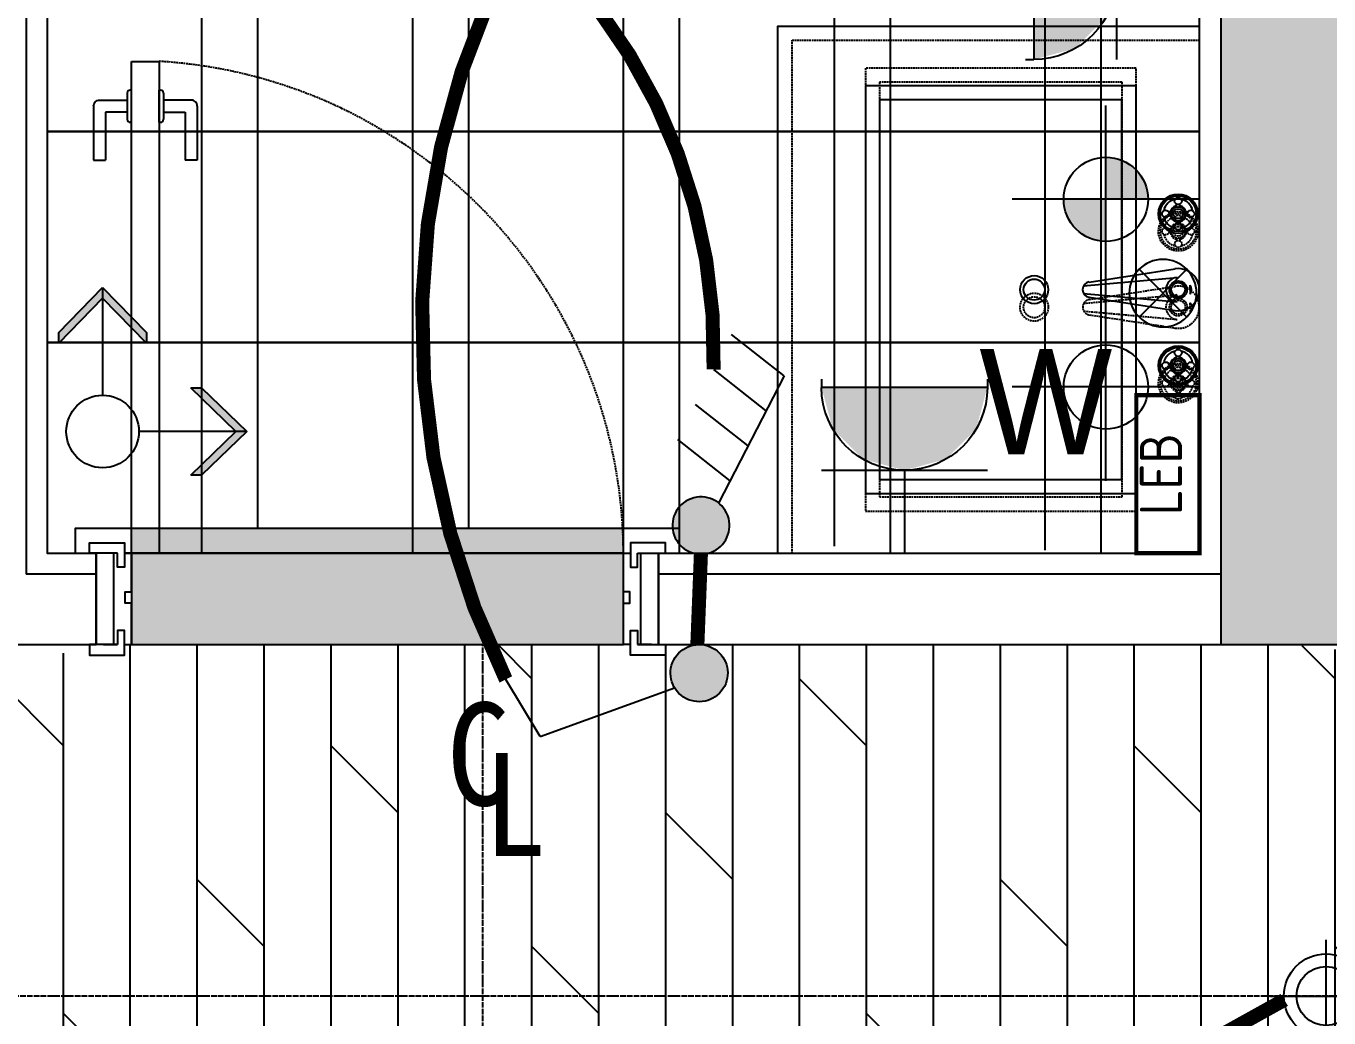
# Model space of a CAD drawing. Extents: x 675652 to 685374, y -153857 to -143837.
# Drawn here: x 680752 to 682606, y -147958 to -146547 of the extents above; entities that cross this region are included whole.
import ezdxf
from ezdxf.enums import TextEntityAlignment as Align

# ---------------------------------------------------------------- set-up
doc = ezdxf.new("R2010")
doc.units = 0
doc.header["$LTSCALE"] = 10
doc.header["$MEASUREMENT"] = 0
doc.linetypes.add('DASH', pattern=[0.35, 0.25, -0.1])
doc.linetypes.add('DOTE', pattern=[2.42, 2, -0.2, 0.02, -0.2])
for name, color, linetype in [('A-WALL', 7, 'Continuous'), ('A-WALL-HATH', 9, 'Continuous'), ('A-地面线', 3, 'Continuous'), ('A-天花尺寸', 3, 'Continuous'), ('A-天花线', 4, 'Continuous'), ('A-完成面', 6, 'Continuous'), ('A-家具', 42, 'Continuous'), ('A-强弱电', 3, 'Continuous'), ('A-灯具', 2, 'Continuous'), ('A-灯具开关控制', 153, 'Continuous'), ('A-给排水', 153, 'Continuous'), ('A-虚线家具', 8, 'Continuous'), ('A-门', 4, 'Continuous'), ('A-门套', 4, 'Continuous'), ('AA$0$A-WALL', 7, 'Continuous'), ('DIM_ELEV', 3, 'Continuous')]:
    doc.layers.add(name, color=color, linetype=linetype)
doc.styles.add('_TCH_DIM', font='stylu.ttf')
doc.styles.add('_TEL_ATTDEF', font='GBENOR', dxfattribs={"width": 0.8, "height": 3, "bigfont": 'GBCBIG'})
doc.styles.add('_TEL_DIM', font='SIMPLEX', dxfattribs={"width": 0.8, "height": 3.5, "bigfont": 'HZTXT'})
doc.styles.add('DIM_FONT', font='SIMPLEX.shx', dxfattribs={"width": 0.8})
doc.styles.get("Standard").update_dxf_attribs({"font": 'simhei.ttf'})
doc.styles.add('标注', font='simhei.ttf')

# ---------------------------------------------------------------- blocks, each defined once
blk = doc.blocks.new('gadfh')
at = {"layer": 'A-门'}
for p, q in [((602078.3, -106389.6), (602078.3, -106426.8)), ((602084.3, -106385.3), (602082.5, -106385.3)), ((602084.3, -106431.1), (602084.3, -106385.3)), ((602123.9, -106431.1), (602123.9, -106385.3)), ((602123.9, -106385.3), (602125.7, -106385.3)), ((602129.9, -106389.6), (602129.9, -106426.8)), ((602030.4, -106408.2), (602030.4, -106484.8)), ((602047.4, -106416.7), (602047.4, -106484.8)), ((602160.8, -106416.7), (602160.8, -106484.8)), ((602177.8, -106408.2), (602177.8, -106484.8)), ((602084.3, -106431.1), (602082.5, -106431.1)), ((602123.9, -106431.1), (602125.7, -106431.1)), ((602030.4, -106484.8), (602047.4, -106484.8)), ((602177.8, -106484.8), (602160.8, -106484.8))]:
    blk.add_line(p, q, dxfattribs=at)
blk.add_lwpolyline([(602084.3, -106344.4), (602123.9, -106344.4), (602123.9, -107044.2), (602084.3, -107044.2)], close=True, dxfattribs=at)
for points in [[(602030.4, -106408.2), (602030.4, -106408.2, -0.414214), (602038.9, -106399.7), (602078.3, -106399.7)], [(602177.8, -106408.2), (602177.8, -106408.2, 0.414214), (602169.3, -106399.7), (602129.9, -106399.7)]]:
    blk.add_lwpolyline(points, format="xyb", dxfattribs=at)
for points in [[(602078.3, -106416.7), (602047.4, -106416.7)], [(602129.9, -106416.7), (602160.8, -106416.7)]]:
    blk.add_lwpolyline(points, dxfattribs=at)
at = {"layer": 'A-门', "color": 3, "linetype": 'DASH'}
blk.add_arc((602080.4, -107047), 704, 0.2617, 86.4806, dxfattribs=at)
at = {"layer": 'A-门'}
for centre, start, end in [((602082.5, -106389.6), 90, 180), ((602125.7, -106389.6), 360, 90), ((602082.5, -106426.8), 180, 270), ((602125.7, -106426.8), 270, 0)]:
    blk.add_arc(centre, 4.25, start, end, dxfattribs=at)
blk = doc.blocks.new('sdagsdag')
at = {"layer": 'A-门套'}
for points in [[(582102.4, -110134.3), (582102.4, -110124.3), (582087.4, -110124.3), (582087.4, -110144.3), (582087.4, -110144.3), (582087.4, -110149.3), (582087.4, -110149.3), (582087.4, -110174.3), (582102.4, -110174.3)], [(582232.4, -110134.3), (582232.4, -110124.3), (582247.4, -110124.3), (582247.4, -110144.3), (582247.4, -110144.3), (582247.4, -110149.3), (582247.4, -110149.3), (582247.4, -110174.3), (582232.4, -110174.3)], [(582102.4, -110164.3), (582102.4, -110134.3), (582102.4, -110134.3)], [(582232.4, -110134.3), (582102.4, -110134.3)], [(582232.4, -110164.3), (582232.4, -110134.3), (582232.4, -110134.3)], [(582232.4, -110144.3), (582232.4, -110164.3)], [(582102.3, -110174.3), (582122.3, -110174.3), (582122.3, -110164.3), (582102.4, -110164.3)], [(582232.4, -110174.3), (582212.4, -110174.3), (582212.4, -110164.3), (582232.4, -110164.3)], [(582232.4, -110174.3), (582232.4, -110184.3), (582173.4, -110184.3), (582173.4, -110175.3), (582157.4, -110175.3), (582157.4, -110184.3), (582102.3, -110184.3), (582102.4, -110174.3)], [(582232.4, -110894.3), (582232.4, -110884.3), (582173.4, -110884.3), (582173.4, -110893.3), (582157.4, -110893.3), (582157.4, -110884.3), (582102.3, -110884.3), (582102.4, -110894.3)], [(582102.4, -110934.3), (582102.4, -110944.3), (582087.4, -110944.3), (582087.4, -110924.3), (582087.4, -110924.3), (582087.4, -110919.3), (582087.4, -110919.3), (582087.4, -110894.3), (582102.4, -110894.3)], [(582102.3, -110894.3), (582122.3, -110894.3), (582122.3, -110904.3), (582102.4, -110904.3)], [(582102.4, -110904.3), (582102.4, -110934.3), (582102.4, -110934.3)], [(582232.4, -110894.3), (582212.4, -110894.3), (582212.4, -110904.3), (582232.4, -110904.3)], [(582232.4, -110934.3), (582232.4, -110944.3), (582247.4, -110944.3), (582247.4, -110924.3), (582247.4, -110924.3), (582247.4, -110919.3), (582247.4, -110919.3), (582247.4, -110894.3), (582232.4, -110894.3)], [(582232.4, -110924.3), (582232.4, -110904.3)], [(582232.4, -110904.3), (582232.4, -110934.3), (582232.4, -110934.3)], [(582232.4, -110934.3), (582102.4, -110934.3)]]:
    blk.add_lwpolyline(points, dxfattribs=at)
at = {"layer": 'A-门套', "color": 3}
for points in [[(582232.4, -110159.3), (582102.4, -110159.3)], [(582232.4, -110909.3), (582102.4, -110909.3)]]:
    blk.add_lwpolyline(points, dxfattribs=at)
blk = doc.blocks.new('0324fdfdfd')
at = {"layer": 'A-家具'}
for p, q in [((631633.5, -108217.3), (631626.9, -108217.3)), ((631633.5, -108217.3), (631640.1, -108217.3)), ((631515.9, -108231.8), (631511.9, -108231.8)), ((631523, -108224.7), (631523, -108220.6)), ((631528, -108224.7), (631528, -108220.6)), ((631535.1, -108231.8), (631539.2, -108231.8)), ((631731.9, -108231.8), (631727.9, -108231.8)), ((631739, -108224.7), (631739, -108220.6)), ((631744, -108224.7), (631744, -108220.6)), ((631751.1, -108231.8), (631755.2, -108231.8)), ((631515.9, -108236.8), (631511.9, -108236.8)), ((631523, -108243.9), (631523, -108247.9)), ((631528, -108243.9), (631528, -108247.9)), ((631535.1, -108236.8), (631539.2, -108236.8)), ((631622.7, -108361), (631603.9, -108238.8)), ((631644.4, -108361), (631663.2, -108238.8)), ((631644.4, -108361), (631663.2, -108238.8)), ((631731.9, -108236.8), (631727.9, -108236.8)), ((631739, -108243.9), (631739, -108247.9)), ((631744, -108243.9), (631744, -108247.9)), ((631751.1, -108236.8), (631755.2, -108236.8))]:
    blk.add_line(p, q, dxfattribs=at)
at = {"layer": 'A-家具', "color": 8}
for p, q in [((631628, -108368.8), (631616.1, -108235.8)), ((631639, -108368.8), (631651, -108235.8))]:
    blk.add_line(p, q, dxfattribs=at)
at = {"layer": 'A-家具'}
for points in [[(631923.5, -108679.3), (631923.5, -108294.3), (631343.5, -108294.3), (631343.5, -108679.3)], [(631903.5, -108659.3), (631903.5, -108314.3), (631363.5, -108314.3), (631363.5, -108659.3)]]:
    blk.add_lwpolyline(points, close=True, dxfattribs=at)
for centre, radius in [((631525.5, -108234.3), 28), ((631525.5, -108216.3), 5), ((631741.5, -108234.3), 28), ((631741.5, -108216.3), 5), ((631507.5, -108234.3), 5), ((631543.5, -108234.3), 5), ((631633.5, -108234.3), 12.5), ((631633.5, -108234.3), 10), ((631723.5, -108234.3), 5), ((631759.5, -108234.3), 5), ((631525.5, -108252.3), 5), ((631741.5, -108252.3), 5), ((631633.5, -108439.2), 20), ((631633.5, -108439.2), 15)]:
    blk.add_circle(centre, radius, dxfattribs=at)
at = {"layer": 'A-家具', "color": 8}
for centre, radius in [((631525.5, -108234.3), 25.5), ((631741.5, -108234.3), 25.5), ((631525.5, -108234.3), 10), ((631525.5, -108234.3), 7), ((631741.5, -108234.3), 10), ((631741.5, -108234.3), 7)]:
    blk.add_circle(centre, radius, dxfattribs=at)
for centre, radius, start, end in [((631525.5, -108234.3), 21, 101.8088, 168.1912), ((631525.5, -108234.3), 21, 11.8088, 78.1912), ((631741.5, -108234.3), 21, 101.8088, 168.1912), ((631741.5, -108234.3), 21, 11.8088, 78.1912), ((631633.5, -108234.3), 17.5, 185.1271, 354.8729), ((631525.5, -108234.3), 21, 191.8088, 258.1912), ((631525.5, -108234.3), 21, 281.8088, 348.1912), ((631741.5, -108234.3), 21, 191.8088, 258.1912), ((631741.5, -108234.3), 21, 281.8088, 348.1912)]:
    blk.add_arc(centre, radius, start, end, dxfattribs=at)
at = {"layer": 'A-家具'}
for centre, radius, start, end in [((631633.5, -108234.3), 30, 351.2572, 188.7428), ((631633.5, -108226.1), 11, 53.1662, 126.8338), ((631525.5, -108234.3), 11.5, 102.6433, 167.3567), ((631525.5, -108234.3), 11.5, 12.6433, 77.3567), ((631741.5, -108234.3), 11.5, 102.6433, 167.3567), ((631741.5, -108234.3), 11.5, 12.6433, 77.3567), ((631525.5, -108234.3), 11.5, 192.6433, 257.3567), ((631525.5, -108234.3), 11.5, 282.6433, 347.3567), ((631741.5, -108234.3), 11.5, 192.6433, 257.3567), ((631741.5, -108234.3), 11.5, 282.6433, 347.3567), ((631633.5, -108359.3), 11, 188.7428, 351.2572)]:
    blk.add_arc(centre, radius, start, end, dxfattribs=at)
blk = doc.blocks.new('$equip$00001237')
for p, q in [((-0.32, 0.672), (-0.32, 0.64)), ((0.32, 0.672), (0.32, 0.64)), ((-0.32, 0.64), (0.32, 0.64)), ((0.32, 0.32), (-0.32, 0.32)), ((0, 0.32), (0, 0))]:
    blk.add_line(p, q)
blk.add_arc((0, 0.64), 0.32, 180, 0)
for points in [[(0.2771, 0.48), (-0.2771, 0.48), (0.32, 0.64), (-0.32, 0.64)], [(0.16, 0.3629), (-0.16, 0.3629), (0.2771, 0.48), (-0.2771, 0.48)], [(0, 0.32), (0, 0.32), (0.16, 0.3629), (-0.16, 0.3629)]]:
    blk.add_solid(points)
at = {"flags": 9}
blk.add_attdef('A', (0, 0), '', height=0.0000128, dxfattribs=at)
blk = doc.blocks.new('5698sds')
at = {"layer": 'A-虚线家具', "linetype": 'DASH'}
for p, q in [((681821.7, -161823.3), (681821.7, -161073.3)), ((681821.7, -161073.3), (682421.7, -161073.3)), ((681841.7, -161823.3), (681841.7, -161093.3)), ((681841.7, -161093.3), (682421.7, -161093.3)), ((682388.8, -161355.7), (682388.8, -161351.6)), ((682393.8, -161355.7), (682393.8, -161351.6)), ((682381.7, -161362.8), (682377.6, -161362.8)), ((682381.7, -161367.8), (682377.6, -161367.8)), ((682400.9, -161362.8), (682404.9, -161362.8)), ((682400.9, -161367.8), (682404.9, -161367.8)), ((682388.8, -161374.9), (682388.8, -161378.9)), ((682393.8, -161374.9), (682393.8, -161378.9)), ((682264.6, -161462.4), (682386.7, -161443.6)), ((682256.7, -161467.8), (682389.7, -161455.8)), ((682256.7, -161478.8), (682389.7, -161490.7)), ((682408.3, -161473.3), (682408.3, -161466.7)), ((682408.3, -161473.3), (682408.3, -161479.9)), ((682264.6, -161484.1), (682386.7, -161502.9)), ((682264.6, -161484.1), (682386.7, -161502.9)), ((682388.8, -161571.7), (682388.8, -161567.6)), ((682393.8, -161571.7), (682393.8, -161567.6)), ((682381.7, -161578.8), (682377.6, -161578.8)), ((682381.7, -161583.8), (682377.6, -161583.8)), ((682388.8, -161590.9), (682388.8, -161594.9)), ((682393.8, -161590.9), (682393.8, -161594.9)), ((682400.9, -161578.8), (682404.9, -161578.8)), ((682400.9, -161583.8), (682404.9, -161583.8))]:
    blk.add_line(p, q, dxfattribs=at)
for points in [[(681946.3, -161763.3), (682331.3, -161763.3), (682331.3, -161133.3), (681946.3, -161133.3)], [(681966.3, -161743.3), (682311.3, -161743.3), (682311.3, -161153.3), (681966.3, -161153.3)]]:
    blk.add_lwpolyline(points, close=True, dxfattribs=at)
for centre, radius in [((682391.3, -161365.3), 28), ((682391.3, -161365.3), 25.5), ((682391.3, -161347.3), 5), ((682373.3, -161365.3), 5), ((682391.3, -161365.3), 10), ((682391.3, -161365.3), 7), ((682409.3, -161365.3), 5), ((682391.3, -161383.3), 5), ((682186.3, -161473.3), 20), ((682186.3, -161473.3), 15), ((682391.3, -161473.3), 12.5), ((682391.3, -161473.3), 10), ((682391.3, -161581.3), 28), ((682391.3, -161581.3), 25.5), ((682391.3, -161581.3), 10), ((682391.3, -161581.3), 7), ((682391.3, -161563.3), 5), ((682373.3, -161581.3), 5), ((682391.3, -161599.3), 5), ((682409.3, -161581.3), 5)]:
    blk.add_circle(centre, radius, dxfattribs=at)
for centre, radius, start, end in [((682391.3, -161365.3), 21, 101.8088, 168.1912), ((682391.3, -161365.3), 21, 11.8088, 78.1912), ((682391.3, -161365.3), 21, 191.8088, 258.1912), ((682391.3, -161365.3), 11.5, 102.6433, 167.3567), ((682391.3, -161365.3), 11.5, 192.6433, 257.3567), ((682391.3, -161365.3), 11.5, 12.6433, 77.3567), ((682391.3, -161365.3), 11.5, 282.6433, 347.3567), ((682391.3, -161365.3), 21, 281.8088, 348.1912), ((682391.3, -161473.3), 30, 261.2572, 98.7428), ((682266.3, -161473.3), 11, 98.7428, 261.2572), ((682391.3, -161473.3), 17.5, 95.1271, 264.8729), ((682399.5, -161473.3), 11, 323.1662, 36.8338), ((682391.3, -161581.3), 21, 101.8088, 168.1912), ((682391.3, -161581.3), 11.5, 102.6433, 167.3567), ((682391.3, -161581.3), 11.5, 12.6433, 77.3567), ((682391.3, -161581.3), 21, 11.8088, 78.1912), ((682391.3, -161581.3), 21, 191.8088, 258.1912), ((682391.3, -161581.3), 11.5, 192.6433, 257.3567), ((682391.3, -161581.3), 11.5, 282.6433, 347.3567), ((682391.3, -161581.3), 21, 281.8088, 348.1912)]:
    blk.add_arc(centre, radius, start, end, dxfattribs=at)
at = {"layer": 'A-虚线家具', "linetype": 'DASH', "style": 'DIM_FONT', "width": 0.8, "flags": 9}
for tag in ['YSIZE', 'XSIZE']:
    blk.add_attdef(tag, (679517.7, -159540.5), '', height=0.454, dxfattribs=at)
blk = doc.blocks.new('tgvdcgrdcxdf')
at = {"layer": 'A-给排水'}
h = blk.add_hatch(color=2, dxfattribs=at)
h.dxf.hatch_style = 1
h.paths.add_polyline_path([(-147, 0, -0.414214), (-207, -60), (-207, 0)])
h.paths.add_polyline_path([(-207, 60), (-207, 0), (-267, 0, -0.414214)])
at = {"layer": 'A-给排水', "color": 2}
for p, q in [((-207, 133.5), (-207, -133.5)), ((60, 133.5), (60, -133.5)), ((-73.5, 0), (-340.4, 0)), ((193.5, 0), (-73.5, 0))]:
    blk.add_line(p, q, dxfattribs=at)
at = {"layer": 'A-给排水', "color": 8}
for p, q in [((-107.4, 115.1), (-39.5, 47.2)), ((-39.5, 115.1), (-107.4, 47.2))]:
    blk.add_line(p, q, dxfattribs=at)
at = {"layer": 'A-给排水', "color": 2}
for centre in [(-207, 0), (60, 0)]:
    blk.add_circle(centre, 60, dxfattribs=at)
at = {"layer": 'A-给排水', "color": 2, "extrusion": (0, 0, -1)}
blk.add_ellipse((-73.5, 81.2), major_axis=(33.9, 33.9), ratio=1, start_param=0.785398, end_param=7.068583, dxfattribs=at)
blk = doc.blocks.new('$equip$00002908')
for p, q in [((0.75, 0.6), (-0.75, 0.6)), ((-0.75, 0.6), (-0.75, 0)), ((0.75, 0), (0.75, 0.6)), ((-0.75, 0), (0.75, 0))]:
    blk.add_line(p, q)
at = {"const_width": 0.04}
blk.add_lwpolyline([(-0.75, 0.6), (-0.75, 0), (0.75, 0), (0.75, 0.6), (-0.75, 0.6), (-0.75, 0)], dxfattribs=at)
for p in [(0, 0.6), (-0.75, 0.3), (0.75, 0.3), (0, 0)]:
    blk.add_point(p)
at = {"color": 7, "style": '_TEL_DIM'}
blk.add_attdef('$TEXT$', text='', height=0.4, dxfattribs=at).set_placement((0, 0.3), align=Align.MIDDLE_CENTER)
at = {"color": 7, "style": '_TEL_DIM', "flags": 1}
for tag in ['A', 'REMARK']:
    blk.add_attdef(tag, text='', height=0.00002, dxfattribs=at).set_placement((0, 0), align=Align.MIDDLE_CENTER)
blk = doc.blocks.new('EQWRGHY')
at = {"layer": 'A-灯具', "color": 2}
for p, q in [((-29695.5, -19050.7), (-29695.5, -19210.7)), ((-29615.5, -19130.7), (-29775.5, -19130.7))]:
    blk.add_line(p, q, dxfattribs=at)
for radius in [60, 42]:
    blk.add_circle((-29695.5, -19130.7), radius, dxfattribs=at)
blk = doc.blocks.new('REGDFSGREWGETWR')
at = {"layer": 'A-天花尺寸', "style": '标注', "width": 0.9}
for s, p in [('C', (-38.5, -21.8)), ('L', (25.9, -110.2))]:
    blk.add_text(s, height=180, dxfattribs=at).set_placement(p)
blk = doc.blocks.new('ADGADGVA')
at = {"layer": 'A-灯具开关控制'}
h = blk.add_hatch(color=2, dxfattribs=at)
edge = h.paths.add_edge_path()
edge.add_ellipse((717358.3, -109019.2), major_axis=(5.6, -40.3), ratio=1, start_angle=0, end_angle=360, ccw=False)
at = {"layer": 'A-灯具开关控制', "color": 2, "ltscale": 0.8}
for p, q in [((717197.2, -109202.1), (717326.9, -109045)), ((717304.1, -109072.6), (717364.5, -109145.9)), ((717268.5, -109115.8), (717328.9, -109189)), ((717232.8, -109158.9), (717293.2, -109232.2)), ((717197.2, -109202.1), (717257.6, -109275.3))]:
    blk.add_line(p, q, dxfattribs=at)
at = {"layer": 'A-灯具开关控制', "color": 2, "ltscale": 0.8, "extrusion": (0, 0, -1)}
blk.add_ellipse((717358.3, -109019.2), major_axis=(5.6, -40.3), ratio=1, start_param=0.0002572590157687848, end_param=6.283442566195355, dxfattribs=at)
blk = doc.blocks.new('AEGFS')
at = {"layer": 'A-灯具开关控制'}
h = blk.add_hatch(color=2, dxfattribs=at)
edge = h.paths.add_edge_path()
edge.add_ellipse((703287.7, -103433), major_axis=(40.3, 5.6), ratio=1, start_angle=0, end_angle=360, ccw=False)
at = {"layer": 'A-灯具开关控制', "color": 2, "ltscale": 0.8}
for q in [(703313.5, -103464.4), (703543.8, -103533.7)]:
    blk.add_line((703470.6, -103594.1), q, dxfattribs=at)
at = {"layer": 'A-灯具开关控制', "color": 2, "ltscale": 0.8, "extrusion": (0, 0, -1)}
blk.add_ellipse((703287.7, -103433), major_axis=(40.3, 5.6), ratio=1, start_param=0.0002572590157687848, end_param=6.283442566195355, dxfattribs=at)
blk = doc.blocks.new('bi')
at = {"layer": 'DIM_ELEV'}
for points in [[(462.9, 0), (500.5, 0), (343.9, 152.1), (306.3, 152.1)], [(306.3, -152.1), (343.9, -152.1), (500.5, 0), (462.9, 0)], [(-152.1, -306.3), (-152.1, -343.9), (0, -500.5), (0, -462.9)], [(0, -462.9), (0, -500.5), (152.1, -343.9), (152.1, -306.3)]]:
    blk.add_hatch(color=256, dxfattribs=at).paths.add_polyline_path(points)
for p, q in [((462.9, 0), (306.3, 152.1)), ((306.3, 152.1), (343.9, 152.1)), ((343.9, 152.1), (500.5, 0)), ((500.5, 0), (126.1, 0)), ((306.3, -152.1), (462.9, 0)), ((500.5, 0), (343.9, -152.1)), ((0, -500.5), (0, -126.1)), ((343.9, -152.1), (306.3, -152.1)), ((-152.1, -306.3), (0, -462.9)), ((-152.1, -343.9), (-152.1, -306.3)), ((0, -462.9), (152.1, -306.3)), ((152.1, -306.3), (152.1, -343.9)), ((0, -500.5), (-152.1, -343.9)), ((152.1, -343.9), (0, -500.5))]:
    blk.add_line(p, q, dxfattribs=at)
at = {"layer": 'DIM_ELEV', "color": 2}
blk.add_circle((0, 0), 126.1, dxfattribs=at)
blk.add_circle((0, 0), 126.1, dxfattribs=at)

msp = doc.modelspace()

# ---------------------------------------------------------------- block references
at = {"layer": 'A-虚线家具', "color": 3}
msp.add_blockref('5698sds', (0, 14526.5), dxfattribs=at)

# ---------------------------------------------------------------- next in the draw order: hatches: boundary and pattern name
at = {"layer": 'A-WALL-HATH'}
msp.add_hatch(color=256, dxfattribs=at).paths.add_polyline_path([(683301.7, -144726.8), (681701.7, -144726.8), (681701.7, -144926.8), (682451.7, -144926.8), (682451.7, -147226.8), (682451.7, -147426.8), (682651.7, -147426.8), (682651.7, -144926.8), (683301.7, -144926.8)])
at = {"layer": 'A-地面线'}
h = msp.add_hatch(dxfattribs=at)
h.set_pattern_fill('AR-CONC', color=8, scale=60, double=1)
h.set_pattern_definition([(50, (0, 0), (109.310801, -9.563451), [11.43, -125.73]), (355, (0, 0), (-21.145696, 114.633986), [9.144, -100.584]), (100.451, (9.11, -0.8), (88.165501, 105.070013), [9.714, -106.854]), (46.1842, (0, 30.48), (162.647425, -25.225397), [17.145, -188.595]), (96.6356, (13.55, 28.38), (142.44254, 148.455334), [14.571, -160.281]), (351.184, (0, 30.48), (142.442763, 148.45507), [13.716, -150.876]), (21, (15.24, 22.86), (90.968928, -61.359311), [11.43, -125.73]), (326, (15.24, 22.86), (37.081217, 110.51278), [9.144, -100.584]), (71.4514, (22.82, 17.75), (128.049894, 49.153715), [9.714, -106.854]), (37.5, (0, 0), (1.853162, 50.7330233), [0, -99.3648, 0, -102.108, 0, -100.965]), (7.5, (0, 0), (40.0917975, 60.108345), [0, -58.2168, 0, -97.0788, 0, -38.481]), (327.5, (-33.985, 0), (81.354357, -3.4372464), [0, -38.1, 0, -118.872, 0, -157.734]), (317.5, (-49.225, 0), (88.877509, 15.2558946), [0, -49.53, 0, -78.9432, 0, -112.014])])
h.paths.add_polyline_path([(678251.7, -145626.8), (678381.7, -145626.8), (678381.7, -147136.8), (678251.7, -147136.8)])
h.paths.add_polyline_path([(680901.7, -147426.8), (681601.7, -147426.8), (681601.7, -147261.8), (680901.7, -147261.8)])
h.paths.add_polyline_path([(682751.7, -147326.8), (683551.5, -147326.8), (683551.5, -147426.9), (682751.7, -147426.9)])
h.paths.add_polyline_path([(682202, -148476.8), (683001.7, -148476.8), (683001.7, -148576.8), (682202, -148576.8)])
h.paths.add_polyline_path([(679501.7, -148676.9), (680301.7, -148676.9), (680301.7, -148476.8), (679501.7, -148476.8)])
h.paths.add_polyline_path([(677131.7, -144926.9), (678121.7, -144926.9), (678121.7, -144876.8), (677131.7, -144876.8)])
h = msp.add_hatch(dxfattribs=at)
h.set_pattern_fill('DOLMIT', color=8, scale=120, angle=90, double=1)
h.set_pattern_definition([(90, (675851.75, -147951.81), (-95.249, 6e-15), []), (135, (675851.75, -147951.8), (-190.498, -190.498), [134.703, -269.405])])
h.paths.add_polyline_path([(679051.7, -148476.8), (679051.7, -148446.8), (679201.7, -148446.8), (679201.7, -148476.8), (679441.7, -148476.8), (679441.7, -148461.8), (679461.7, -148461.8), (679466.7, -148461.8), (679491.7, -148461.8), (679491.7, -148476.8), (679501.7, -148476.8), (679501.7, -148476.8), (680311.7, -148476.8), (680311.7, -148461.8), (680336.7, -148461.8), (680361.7, -148461.8), (681951.7, -148476.8), (682142, -148476.8), (682142, -148461.8), (682162, -148461.8), (682167, -148461.8), (682192, -148461.8), (682192, -148476.8), (682202, -148476.8), (683011.7, -148476.8), (683011.7, -148461.8), (683036.7, -148461.8), (683061.7, -148461.8), (683651.7, -148476.8), (683651.7, -147926.8), (683651.7, -147426.8), (683611.5, -147426.8), (683611.5, -147441.8), (683591.5, -147441.8), (683586.5, -147441.8), (683561.5, -147441.8), (683561.5, -147426.8), (683551.5, -147426.9), (682741.7, -147426.9), (682741.7, -147441.8), (682716.7, -147441.8), (682691.7, -147441.8), (682551.7, -147426.8), (681661.7, -147426.8), (681661.7, -147441.8), (681641.7, -147441.8), (681636.7, -147441.8), (681611.7, -147441.8), (681611.7, -147426.8), (681601.7, -147426.8), (680891.7, -147426.8), (680891.7, -147441.8), (680866.7, -147441.8), (680841.7, -147441.8), (680651.7, -147426.8), (678251.7, -147426.8), (678251.7, -147226.8), (678251.7, -147196.8), (678236.7, -147196.8), (678236.7, -147176.8), (678236.7, -147171.8), (678236.7, -147146.8), (678251.7, -147146.8), (678251.7, -147136.8), (678251.7, -145616.8), (678236.7, -145616.8), (678236.7, -145591.8), (678236.7, -145566.8), (678251.7, -145526.7), (678251.7, -144926.8), (678181.7, -144926.8), (678181.7, -144941.8), (678161.7, -144941.8), (678156.7, -144941.8), (678131.7, -144941.8), (678131.7, -144926.8), (678121.7, -144926.9), (677121.7, -144926.9), (677121.7, -144941.8), (677096.7, -144941.8), (677071.7, -144941.8), (676251.7, -144926.8), (675851.7, -144926.8), (675851.7, -151926.8), (676721.7, -151926.8), (676721.7, -151911.8), (676741.7, -151911.8), (676746.7, -151911.8), (676771.7, -151911.8), (678851.7, -151926.8), (679151.7, -151926.8), (679151.7, -151196.8), (679071.7, -151196.8), (679071.7, -151256.8), (679091.7, -151256.8), (679091.7, -151276.8), (679048.7, -151276.8), (679048.7, -151271.8), (679051.7, -151271.8), (679051.7, -151197.1)])
at = {"layer": 'A-天花线'}
h = msp.add_hatch(dxfattribs=at)
h.set_pattern_fill('_USER', color=8, scale=300, double=1, pattern_type=0)
h.set_pattern_definition([(0, (681601.75, -147296.77), (0, 300), []), (90, (681601.75, -147296.77), (-300, 2e-14), [])])
h.paths.add_polyline_path([(682421.7, -145806.8), (682021.7, -145806.8), (682021.7, -144956.8), (680781.7, -144956.8), (680781.7, -147296.8), (680841.7, -147296.8), (680841.7, -147281.8), (680861.7, -147281.8), (680866.7, -147281.8), (680891.7, -147281.8), (680891.7, -147296.8), (680901.7, -147296.8), (681611.7, -147296.8), (681611.7, -147281.8), (681636.7, -147281.8), (681661.7, -147281.8), (682421.7, -147296.8)])

# ---------------------------------------------------------------- next in the draw order: linework, layer by layer
at = {"layer": 'A-WALL', "color": 6}
for p, q in [((682451.7, -144926.8), (682451.7, -147226.8)), ((682451.7, -147226.8), (682451.7, -147426.8)), ((682451.7, -147426.8), (682651.7, -147426.8))]:
    msp.add_line(p, q, dxfattribs=at)
at = {"layer": 'A-地面线', "color": 8}
for p, q in [((681081.7, -147261.8), (681081.7, -145806.8)), ((681381.7, -147261.8), (681381.7, -145806.8)), ((681681.7, -147261.8), (681681.7, -145806.8)), ((681981.7, -147296.8), (681981.7, -145806.8)), ((682281.7, -147296.8), (682281.7, -145806.8)), ((680781.7, -146696.8), (682421.7, -146696.8)), ((680781.7, -146996.8), (682421.7, -146996.8))]:
    msp.add_line(p, q, dxfattribs=at)
at = {"layer": 'A-地面线'}
msp.add_line((680901.7, -147426.8), (681601.7, -147426.8), dxfattribs=at)
msp.add_lwpolyline([(681661.7, -147296.8), (681681.7, -147296.8), (681681.7, -147261.8), (680891.7, -147261.8), (680841.7, -147261.8), (680821.7, -147261.8), (680821.7, -147296.8)], dxfattribs=at)
at = {"layer": 'A-天花尺寸', "color": 1, "linetype": 'DOTE', "ltscale": 0.4}
for p, q in [((681401.7, -148476.8), (681401.7, -147426.8)), ((683651.7, -147926.8), (679151.7, -147926.8))]:
    msp.add_line(p, q, dxfattribs=at)
at = {"layer": 'A-天花线'}
msp.add_lwpolyline([(680901.7, -147426.8), (681601.7, -147426.8), (681601.7, -147296.8), (680901.7, -147296.8)], close=True, dxfattribs=at)
at = {"layer": 'A-完成面', "color": 6}
msp.add_lwpolyline([(681651.7, -147296.8), (682421.7, -147296.8), (682421.7, -145806.8), (682021.7, -145806.8), (682021.7, -144956.8), (680781.7, -144956.8), (680781.7, -147296.8), (680851.7, -147296.8)], dxfattribs=at)
at = {"layer": 'A-家具'}
msp.add_lwpolyline([(681821.7, -147296.8), (681821.7, -146546.8), (682421.7, -146546.8)], dxfattribs=at)
at = {"layer": 'A-家具', "color": 8, "linetype": 'DASH'}
msp.add_lwpolyline([(681841.7, -147296.8), (681841.7, -146566.8), (682421.7, -146566.8)], dxfattribs=at)
at = {"layer": 'A-灯具开关控制', "color": 1, "linetype": 'DASH', "const_width": 20}
for points in [[(681434.4, -147476.3, -0.247434), (681460.7, -146408.4, -0.504154)], [(681730.2, -147035.4, 0.220355), (681460.7, -146408.4, -8.609101)], [(680139.2, -147934.7, 0.283059), (682542.2, -147932.3, -1.245507)]]:
    msp.add_lwpolyline(points, format="xyb", dxfattribs=at)
msp.add_lwpolyline([(681712.1, -147296.8), (681707, -147426.8)], dxfattribs=at)
at = {"layer": 'AA$0$A-WALL'}
for p, q in [((680751.7, -144926.8), (680751.7, -147326.8)), ((682451.7, -144926.8), (682451.7, -147326.8)), ((680851.7, -147426.8), (680851.7, -147296.8)), ((681651.7, -147296.8), (681651.7, -147426.8)), ((680851.7, -147326.8), (680751.7, -147326.8)), ((682451.7, -147326.8), (681651.7, -147326.8)), ((680651.7, -147426.8), (680851.7, -147426.8)), ((681651.7, -147426.8), (682551.7, -147426.8)), ((682551.7, -147426.8), (682701.7, -147426.8))]:
    msp.add_line(p, q, dxfattribs=at)

# ---------------------------------------------------------------- next in the draw order: block references
at = {"layer": 'A-地面线', "color": 8, "xscale": 0.4096000200952404, "yscale": 0.4096000200952404, "zscale": 0.4096000200952404, "rotation": 90.00000185235923}
msp.add_blockref('bi', (680860.7, -147123.6), dxfattribs=at)
at = {"layer": 'A-天花尺寸', "xscale": 0.8125, "yscale": 0.8125, "zscale": 0.8125}
msp.add_blockref('REGDFSGREWGETWR', (681381.7, -147637.9), dxfattribs=at)
at = {"layer": 'A-家具', "rotation": 270}
msp.add_blockref('0324fdfdfd', (790625.5, 484711.7), dxfattribs=at)
at = {"layer": 'A-强弱电', "xscale": -368.7009804528498, "yscale": 368.7009804528498, "zscale": 368.7009804528498, "rotation": 90}
msp.add_blockref('$equip$00001237', (682421.7, -146476.4), dxfattribs=at)
at = {"layer": 'A-强弱电', "xscale": -368.7009804528498, "yscale": 368.7009804528498, "zscale": 368.7009804528498}
msp.add_blockref('$equip$00001237', (682001.7, -147296.8), dxfattribs=at)
at = {"layer": 'A-强弱电'}
ref = msp.add_blockref('$equip$00002908', (682331.7, -147184.3), dxfattribs=dict(at, xscale=-150, yscale=150, zscale=150, rotation=270))
ref.add_attrib('$TEXT$', 'LEB', dxfattribs={"layer": '0', "color": 7, "height": 60, "rotation": 90, "style": '_TEL_ATTDEF'}).set_placement((682366.7, -147184.3), align=Align.MIDDLE_CENTER)
at = {"layer": 'A-灯具', "color": 4, "rotation": 180}
msp.add_blockref('EQWRGHY', (652906.2, -167057.5), dxfattribs=at)
at = {"layer": 'A-灯具开关控制', "color": 3, "rotation": 192.3441760638993}
msp.add_blockref('ADGADGVA', (1405792.4, -100396.7), dxfattribs=at)
at = {"layer": 'A-灯具开关控制', "color": 4, "xscale": -1, "rotation": 340.3784403775886}
msp.add_blockref('AEGFS', (1378891.5, -286208.9), dxfattribs=at)
at = {"layer": 'A-给排水', "rotation": 270}
msp.add_blockref('tgvdcgrdcxdf', (682288.3, -147000.3), dxfattribs=at)
at = {"layer": 'A-门', "color": 3}
msp.add_blockref('gadfh', (78817.4, -40252.6), dxfattribs=at)
at = {"layer": 'A-门套', "rotation": 270}
msp.add_blockref('sdagsdag', (791786.1, 434805.6), dxfattribs=at)

# ---------------------------------------------------------------- next in the draw order: texts
at = {"layer": 'A-强弱电', "color": 0, "style": '_TCH_DIM'}
msp.add_text('W', height=150, dxfattribs=at).set_placement((682108.2, -147156.2))

doc.saveas('drawing.dxf')
